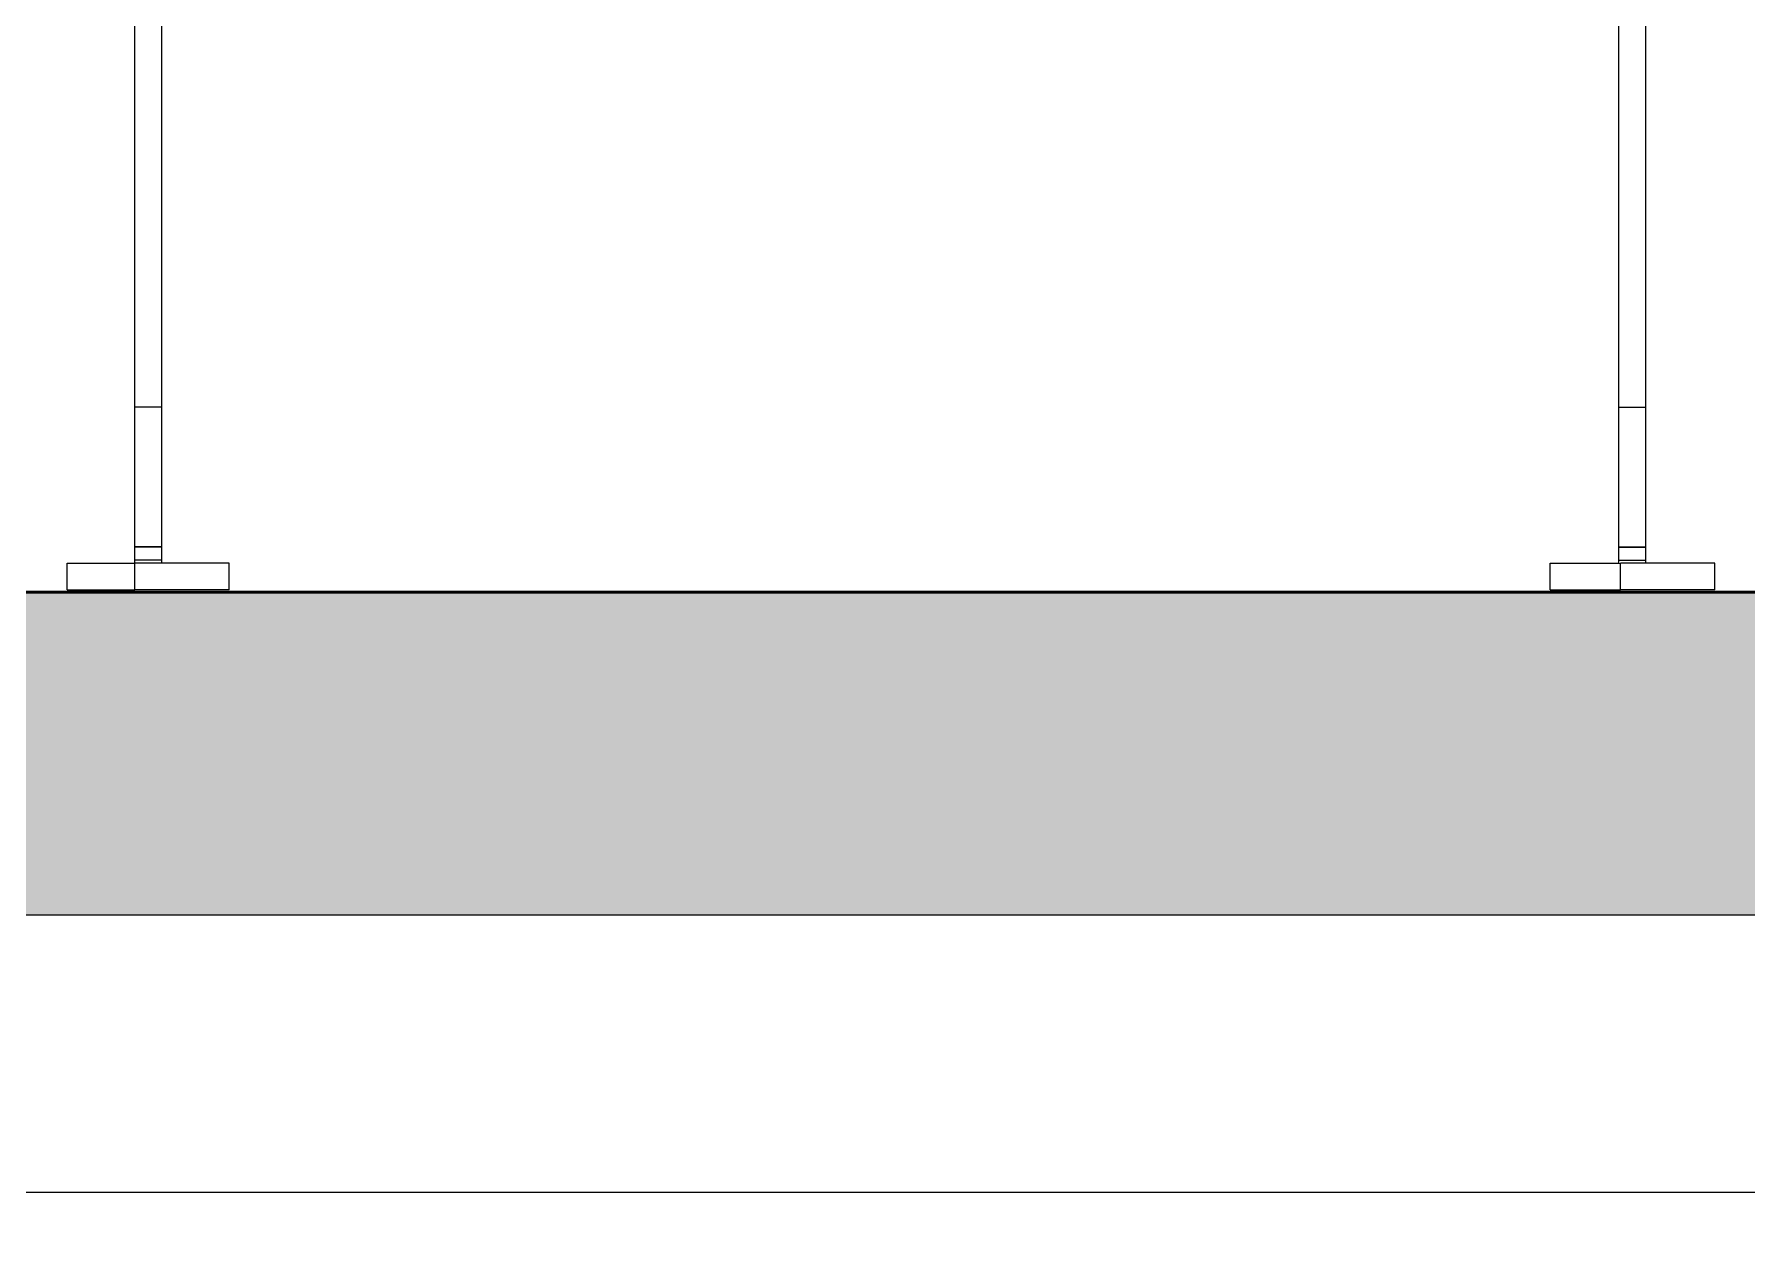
# Model space of a CAD drawing. Header units: millimetres. Extents: x -46169 to 237885, y -84465 to 18123.
# Drawn here: x 167535 to 168169, y -81191 to -80746 of the extents above; entities that cross this region are included whole.
import ezdxf

# ---------------------------------------------------------------- set-up
doc = ezdxf.new("R2010")
doc.units = ezdxf.units.MM
doc.header["$MEASUREMENT"] = 0
doc.linetypes.add('Wipeout_Contour', pattern=[1000, 0, -1000])
for name, color, linetype in [('New_A-20-M_Floor_Slab', 7, 'Continuous'), ('New_A-25-M_Wall_Int', 7, 'Continuous'), ('New_A-35-M_FFE_Fixed', 7, 'Continuous')]:
    doc.layers.add(name, color=color, linetype=linetype)
doc.layers.add('New_A-20-M_Floor_Slab_Pen_No__29', color=7, linetype='Continuous', lineweight=50, true_color=0x2a2a2a)
doc.layers.add('New_A-20-M_Floor_Slab_Pen_No__81', color=7, linetype='Continuous', lineweight=20, true_color=0x6a6a6a)
doc.layers.add('New_A-25-M_Wall_Int_Pen_No__87', color=8, linetype='Continuous', lineweight=20)
doc.layers.add('New_A-35-M_FFE_Fixed_Pen_No__1', color=7, linetype='Continuous', lineweight=13)

# ---------------------------------------------------------------- blocks, each defined once
blk = doc.blocks.new('Section Elem_131_3', base_point=(129666.67, -84332.61))
at = {"color": 254, "linetype": 'Wipeout_Contour', "lineweight": 0, "ltscale": 33598569.1956504}
blk.add_wipeout([(165097.11, -80735.11), (165025.43, -80735.11), (165025.43, -80783.86), (165090.14, -80783.86), (165090.14, -80952.86), (165025.43, -80952.86), (165025.43, -80953.11), (176113.28, -80953.11), (176113.28, -80784.11), (176177.99, -80784.11), (176177.99, -80735.11), (176107.11, -80735.11), (176107.11, -80952.36), (176072.11, -80952.36), (176072.11, -80942.36), (176097.11, -80942.36), (176097.11, -80735.11), (175832.11, -80735.11), (175832.11, -80952.36), (175797.11, -80952.36), (175797.11, -80942.36), (175822.11, -80942.36), (175822.11, -80735.11), (175282.11, -80735.11), (175282.11, -80942.36), (175307.61, -80942.36), (175307.61, -80952.36), (175246.61, -80952.36), (175246.61, -80942.36), (175272.11, -80942.36), (175272.11, -80735.11), (174732.11, -80735.11), (174732.11, -80942.36), (174757.11, -80942.36), (174757.11, -80952.36), (174696.61, -80952.36), (174696.61, -80942.36), (174722.11, -80942.36), (174722.11, -80735.11), (174182.11, -80735.11), (174182.11, -80942.36), (174207.11, -80942.36), (174207.11, -80952.36), (174146.61, -80952.36), (174146.61, -80942.36), (174172.11, -80942.36), (174172.11, -80735.11), (173632.11, -80735.11), (173632.11, -80942.36), (173657.11, -80942.36), (173657.11, -80952.36), (173596.61, -80952.36), (173596.61, -80942.36), (173622.11, -80942.36), (173622.11, -80735.11), (173082.11, -80735.11), (173082.11, -80942.36), (173107.11, -80942.36), (173107.11, -80952.36), (173046.61, -80952.36), (173046.61, -80942.36), (173072.11, -80942.36), (173072.11, -80735.11), (172532.11, -80735.11), (172532.11, -80942.36), (172557.11, -80942.36), (172557.11, -80952.36), (172497.11, -80952.36), (172497.11, -80942.36), (172522.11, -80942.36), (172522.11, -80735.11), (171982.11, -80735.11), (171982.11, -80942.36), (172007.61, -80942.36), (172007.61, -80952.36), (171946.61, -80952.36), (171946.61, -80942.36), (171972.11, -80942.36), (171972.11, -80735.11), (171432.11, -80735.11), (171432.11, -80942.36), (171457.11, -80942.36), (171457.11, -80952.36), (171397.11, -80952.36), (171397.11, -80942.36), (171422.11, -80942.36), (171422.11, -80735.11), (170882.11, -80735.11), (170882.11, -80942.36), (170907.61, -80942.36), (170907.61, -80952.36), (170846.61, -80952.36), (170846.61, -80942.36), (170872.11, -80942.36), (170872.11, -80735.11), (170332.11, -80735.11), (170332.11, -80942.36), (170357.11, -80942.36), (170357.11, -80952.36), (170297.11, -80952.36), (170297.11, -80942.36), (170322.11, -80942.36), (170322.11, -80735.11), (169782.11, -80735.11), (169782.11, -80942.36), (169807.61, -80942.36), (169807.61, -80952.36), (169746.61, -80952.36), (169746.61, -80942.36), (169772.11, -80942.36), (169772.11, -80735.11), (169232.11, -80735.11), (169232.11, -80942.36), (169257.11, -80942.36), (169257.11, -80952.36), (169196.61, -80952.36), (169196.61, -80942.36), (169222.11, -80942.36), (169222.11, -80735.11), (168682.11, -80735.11), (168682.11, -80942.36), (168707.11, -80942.36), (168707.11, -80952.36), (168647.11, -80952.36), (168647.11, -80942.36), (168672.11, -80942.36), (168672.11, -80735.11), (168132.11, -80735.11), (168132.11, -80942.36), (168157.61, -80942.36), (168157.61, -80952.36), (168096.61, -80952.36), (168096.61, -80942.36), (168122.11, -80942.36), (168122.11, -80735.11), (167582.11, -80735.11), (167582.11, -80942.36), (167607.11, -80942.36), (167607.11, -80952.36), (167547.11, -80952.36), (167547.11, -80942.36), (167572.11, -80942.36), (167572.11, -80735.11), (167032.11, -80735.11), (167032.11, -80942.36), (167057.61, -80942.36), (167057.61, -80952.36), (166996.61, -80952.36), (166996.61, -80942.36), (167022.11, -80942.36), (167022.11, -80735.11), (166482.11, -80735.11), (166482.11, -80942.36), (166507.11, -80942.36), (166507.11, -80952.36), (166447.11, -80952.36), (166447.11, -80942.36), (166472.11, -80942.36), (166472.11, -80735.11), (165932.11, -80735.11), (165932.11, -80942.36), (165957.61, -80942.36), (165957.61, -80952.36), (165896.61, -80952.36), (165896.61, -80942.36), (165922.11, -80942.36), (165922.11, -80735.11), (165382.11, -80735.11), (165382.11, -80942.36), (165407.11, -80942.36), (165407.11, -80952.36), (165372.11, -80952.36), (165372.11, -80735.11), (165107.11, -80735.11), (165107.11, -80942.36), (165132.11, -80942.36), (165132.11, -80952.36), (165097.11, -80952.36)], dxfattribs=at).dxf.layer = 'New_A-20-M_Floor_Slab'
blk = doc.blocks.new('Section Elem_152_3', base_point=(129666.67, -84332.61))
at = {"color": 254, "linetype": 'Wipeout_Contour', "lineweight": 0, "ltscale": 744332.198509}
blk.add_wipeout([(167582.11, -80904.95), (167582.11, -80895.1), (167572.11, -80895.1), (167572.11, -80904.95)], dxfattribs=at).dxf.layer = 'New_A-35-M_FFE_Fixed'
at = {"color": 254, "linetype": 'Wipeout_Contour', "lineweight": 0, "ltscale": 744351.497765}
blk.add_wipeout([(167547.11, -80952.36), (167572.11, -80952.36), (167572.11, -80942.36), (167547.11, -80942.36)], dxfattribs=at).dxf.layer = 'New_A-35-M_FFE_Fixed'
at = {"color": 254, "linetype": 'Wipeout_Contour', "lineweight": 0, "ltscale": 744396.454926}
blk.add_wipeout([(167572.11, -80937.2), (167582.11, -80937.2), (167582.11, -80936.74), (167572.11, -80936.74)], dxfattribs=at).dxf.layer = 'New_A-35-M_FFE_Fixed'
at = {"layer": 'New_A-35-M_FFE_Fixed_Pen_No__1', "linetype": 'Continuous'}
for q in [(167547.11, -80942.36), (167572.11, -80952.36)]:
    blk.add_line((167547.11, -80952.36), q, dxfattribs=at)
at = {"color": 254, "linetype": 'Wipeout_Contour', "lineweight": 0, "ltscale": 744314.550651}
blk.add_wipeout([(167572.11, -80884.65), (167572.11, -80895.1), (167582.11, -80895.1), (167582.11, -80884.65)], dxfattribs=at).dxf.layer = 'New_A-35-M_FFE_Fixed'
at = {"color": 254, "linetype": 'Wipeout_Contour', "lineweight": 0, "ltscale": 744348.532578}
blk.add_wipeout([(167572.11, -80913.88), (167582.11, -80913.88), (167582.11, -80904.95), (167572.11, -80904.95)], dxfattribs=at).dxf.layer = 'New_A-35-M_FFE_Fixed'
at = {"color": 254, "linetype": 'Wipeout_Contour', "lineweight": 0, "ltscale": 744397.397702}
blk.add_wipeout([(167572.11, -80937.2), (167572.11, -80937.82), (167582.11, -80937.82), (167582.11, -80937.2)], dxfattribs=at).dxf.layer = 'New_A-35-M_FFE_Fixed'
at = {"color": 254, "linetype": 'Wipeout_Contour', "lineweight": 0, "ltscale": 744363.030385}
blk.add_wipeout([(167572.11, -80921.62), (167582.11, -80921.62), (167582.11, -80913.88), (167572.11, -80913.88)], dxfattribs=at).dxf.layer = 'New_A-35-M_FFE_Fixed'
at = {"color": 254, "linetype": 'Wipeout_Contour', "lineweight": 0, "ltscale": 744400.00862}
blk.add_wipeout([(167572.11, -80939.44), (167582.11, -80939.44), (167582.11, -80938.58), (167572.11, -80938.58)], dxfattribs=at).dxf.layer = 'New_A-35-M_FFE_Fixed'
at = {"color": 254, "linetype": 'Wipeout_Contour', "lineweight": 0, "ltscale": 744375.228076}
blk.add_wipeout([(167572.11, -80927.91), (167582.11, -80927.91), (167582.11, -80921.62), (167572.11, -80921.62)], dxfattribs=at).dxf.layer = 'New_A-35-M_FFE_Fixed'
at = {"color": 254, "linetype": 'Wipeout_Contour', "lineweight": 0, "ltscale": 744398.597636}
blk.add_wipeout([(167572.11, -80937.82), (167572.11, -80938.58), (167582.11, -80938.58), (167582.11, -80937.82)], dxfattribs=at).dxf.layer = 'New_A-35-M_FFE_Fixed'
at = {"color": 254, "linetype": 'Wipeout_Contour', "lineweight": 0, "ltscale": 744382.118832}
blk.add_wipeout([(167572.11, -80927.91), (167572.11, -80929.54), (167582.11, -80929.54), (167582.11, -80927.91)], dxfattribs=at).dxf.layer = 'New_A-35-M_FFE_Fixed'
at = {"color": 254, "linetype": 'Wipeout_Contour', "lineweight": 0, "ltscale": 744395.805533}
blk.add_wipeout([(167572.11, -80936.74), (167582.11, -80936.74), (167582.11, -80936.45), (167572.11, -80936.45)], dxfattribs=at).dxf.layer = 'New_A-35-M_FFE_Fixed'
at = {"color": 254, "linetype": 'Wipeout_Contour', "lineweight": 0, "ltscale": 744401.576435}
blk.add_wipeout([(167572.11, -80940.38), (167582.11, -80940.38), (167582.11, -80939.44), (167572.11, -80939.44)], dxfattribs=at).dxf.layer = 'New_A-35-M_FFE_Fixed'
at = {"color": 254, "linetype": 'Wipeout_Contour', "lineweight": 0, "ltscale": 744394.556938}
blk.add_wipeout([(167572.11, -80935.4), (167572.11, -80936.36), (167582.11, -80936.36), (167582.11, -80935.4)], dxfattribs=at).dxf.layer = 'New_A-35-M_FFE_Fixed'
at = {"color": 254, "linetype": 'Wipeout_Contour', "lineweight": 0, "ltscale": 744404.959209}
blk.add_wipeout([(167572.11, -80941.36), (167572.11, -80942.36), (167582.11, -80942.36), (167582.11, -80941.36)], dxfattribs=at).dxf.layer = 'New_A-35-M_FFE_Fixed'
at = {"color": 254, "linetype": 'Wipeout_Contour', "lineweight": 0, "ltscale": 744395.474476}
blk.add_wipeout([(167572.11, -80936.45), (167582.11, -80936.45), (167582.11, -80936.36), (167572.11, -80936.36)], dxfattribs=at).dxf.layer = 'New_A-35-M_FFE_Fixed'
at = {"color": 254, "linetype": 'Wipeout_Contour', "lineweight": 0, "ltscale": 744403.240833}
blk.add_wipeout([(167572.11, -80941.36), (167582.11, -80941.36), (167582.11, -80940.38), (167572.11, -80940.38)], dxfattribs=at).dxf.layer = 'New_A-35-M_FFE_Fixed'
at = {"layer": 'New_A-35-M_FFE_Fixed_Pen_No__1', "linetype": 'Continuous'}
for p, q in [((167547.11, -80942.36), (167572.11, -80942.36)), ((167582.11, -80952.36), (167582.11, -80942.36))]:
    blk.add_line(p, q, dxfattribs=at)
at = {"color": 254, "linetype": 'Wipeout_Contour', "lineweight": 0, "ltscale": 744391.247745}
blk.add_wipeout([(167572.11, -80932.55), (167572.11, -80935.4), (167582.11, -80935.4), (167582.11, -80932.55)], dxfattribs=at).dxf.layer = 'New_A-35-M_FFE_Fixed'
blk = doc.blocks.new('Section Elem_153_3', base_point=(129666.67, -84332.61))
at = {"layer": 'New_A-35-M_FFE_Fixed_Pen_No__1', "linetype": 'Continuous'}
for p, q in [((167572.11, -80904.95), (167572.11, -80895.1)), ((167582.11, -80904.95), (167582.11, -80895.1)), ((167572.11, -80913.88), (167572.11, -80904.95)), ((167582.11, -80913.88), (167582.11, -80904.95)), ((167572.11, -80921.62), (167572.11, -80913.88)), ((167582.11, -80921.62), (167582.11, -80913.88)), ((167582.11, -80936.36), (167572.11, -80936.36)), ((167572.11, -80936.45), (167572.11, -80936.36)), ((167572.11, -80936.74), (167572.11, -80936.45)), ((167572.11, -80937.2), (167572.11, -80936.74)), ((167572.11, -80937.82), (167572.11, -80937.2)), ((167572.11, -80938.58), (167572.11, -80937.82)), ((167582.11, -80936.45), (167582.11, -80936.36)), ((167582.11, -80936.74), (167582.11, -80936.45)), ((167582.11, -80937.2), (167582.11, -80936.74)), ((167582.11, -80937.82), (167582.11, -80937.2)), ((167582.11, -80938.58), (167582.11, -80937.82)), ((168131.61, -80952.36), (168131.61, -80942.36))]:
    blk.add_line(p, q, dxfattribs=at)
at = {"color": 254, "linetype": 'Wipeout_Contour', "lineweight": 0, "ltscale": 744140.794122}
blk.add_wipeout([(167572.11, -80884.65), (167582.11, -80884.65), (167582.11, -80695.05), (167572.11, -80695.05)], dxfattribs=at).dxf.layer = 'New_A-35-M_FFE_Fixed'
at = {"color": 254, "linetype": 'Wipeout_Contour', "lineweight": 0, "ltscale": 746123.125569}
blk.add_wipeout([(168122.11, -80695.05), (168122.11, -80884.65), (168132.11, -80884.65), (168132.11, -80695.05)], dxfattribs=at).dxf.layer = 'New_A-35-M_FFE_Fixed'
at = {"color": 254, "linetype": 'Wipeout_Contour', "lineweight": 0, "ltscale": 744386.156295}
blk.add_wipeout([(167572.11, -80929.54), (167572.11, -80932.55), (167582.11, -80932.55), (167582.11, -80929.54)], dxfattribs=at).dxf.layer = 'New_A-35-M_FFE_Fixed'
at = {"color": 254, "linetype": 'Wipeout_Contour', "lineweight": 0, "ltscale": 744459.551962}
blk.add_wipeout([(167572.11, -80952.36), (167607.11, -80952.36), (167607.11, -80942.36), (167572.11, -80942.36)], dxfattribs=at).dxf.layer = 'New_A-35-M_FFE_Fixed'
at = {"color": 254, "linetype": 'Wipeout_Contour', "lineweight": 0, "ltscale": 746333.063305}
blk.add_wipeout([(168096.61, -80952.36), (168122.61, -80952.36), (168122.61, -80942.36), (168096.61, -80942.36)], dxfattribs=at).dxf.layer = 'New_A-35-M_FFE_Fixed'
at = {"color": 254, "linetype": 'Wipeout_Contour', "lineweight": 0, "ltscale": 746379.487105}
blk.add_wipeout([(168132.11, -80937.82), (168132.11, -80937.7), (168122.11, -80937.7), (168122.11, -80937.82)], dxfattribs=at).dxf.layer = 'New_A-35-M_FFE_Fixed'
at = {"layer": 'New_A-35-M_FFE_Fixed_Pen_No__1', "linetype": 'Continuous'}
for p, q in [((167572.11, -80884.65), (167572.11, -80651.97)), ((167582.11, -80884.65), (167582.11, -80651.97)), ((167582.11, -80884.65), (167572.11, -80884.65)), ((167572.11, -80895.1), (167572.11, -80884.65)), ((167582.11, -80895.1), (167582.11, -80884.65)), ((167572.11, -80927.91), (167572.11, -80921.62)), ((167582.11, -80927.91), (167582.11, -80921.62)), ((167572.11, -80932.55), (167572.11, -80927.91)), ((167582.11, -80932.55), (167582.11, -80927.91)), ((167572.11, -80935.4), (167572.11, -80932.55)), ((167572.11, -80936.36), (167572.11, -80935.4)), ((167582.11, -80935.4), (167582.11, -80932.55)), ((167582.11, -80936.36), (167582.11, -80935.4)), ((167572.11, -80939.44), (167572.11, -80938.58)), ((167572.11, -80940.38), (167572.11, -80939.44)), ((167572.11, -80941.36), (167572.11, -80940.38)), ((167582.11, -80941.36), (167572.11, -80941.36)), ((167572.11, -80942.36), (167572.11, -80941.36)), ((167572.11, -80952.36), (167572.11, -80942.36)), ((167607.11, -80942.36), (167572.11, -80942.36)), ((167582.11, -80939.44), (167582.11, -80938.58)), ((167582.11, -80940.38), (167582.11, -80939.44)), ((167582.11, -80941.36), (167582.11, -80940.38)), ((167582.11, -80942.36), (167582.11, -80941.36)), ((167607.11, -80952.36), (167607.11, -80942.36)), ((168096.61, -80942.36), (168122.61, -80942.36)), ((168096.61, -80952.36), (168096.61, -80942.36)), ((167607.11, -80952.36), (167572.11, -80952.36)), ((168096.61, -80952.36), (168122.61, -80952.36))]:
    blk.add_line(p, q, dxfattribs=at)
at = {"color": 254, "linetype": 'Wipeout_Contour', "lineweight": 0, "ltscale": 746376.7851}
blk.add_wipeout([(168132.11, -80936.36), (168132.11, -80936.05), (168122.11, -80936.05), (168122.11, -80936.36)], dxfattribs=at).dxf.layer = 'New_A-35-M_FFE_Fixed'
blk = doc.blocks.new('Section Elem_154_3', base_point=(129666.67, -84332.61))
at = {"color": 254, "linetype": 'Wipeout_Contour', "lineweight": 0, "ltscale": 746314.021612}
blk.add_wipeout([(168132.11, -80904.95), (168132.11, -80895.1), (168122.11, -80895.1), (168122.11, -80904.95)], dxfattribs=at).dxf.layer = 'New_A-35-M_FFE_Fixed'
at = {"color": 254, "linetype": 'Wipeout_Contour', "lineweight": 0, "ltscale": 746344.771617}
blk.add_wipeout([(168122.11, -80921.62), (168132.11, -80921.62), (168132.11, -80913.88), (168122.11, -80913.88)], dxfattribs=at).dxf.layer = 'New_A-35-M_FFE_Fixed'
at = {"color": 254, "linetype": 'Wipeout_Contour', "lineweight": 0, "ltscale": 746366.4189}
blk.add_wipeout([(168122.11, -80932.55), (168132.11, -80932.55), (168132.11, -80927.91), (168122.11, -80927.91)], dxfattribs=at).dxf.layer = 'New_A-35-M_FFE_Fixed'
at = {"color": 254, "linetype": 'Wipeout_Contour', "lineweight": 0, "ltscale": 746378.947435}
blk.add_wipeout([(168132.11, -80937.7), (168132.11, -80937.2), (168122.11, -80937.2), (168122.11, -80937.7)], dxfattribs=at).dxf.layer = 'New_A-35-M_FFE_Fixed'
at = {"color": 254, "linetype": 'Wipeout_Contour', "lineweight": 0, "ltscale": 746442.987035}
blk.add_wipeout([(168122.61, -80952.36), (168157.61, -80952.36), (168157.61, -80942.36), (168122.61, -80942.36)], dxfattribs=at).dxf.layer = 'New_A-35-M_FFE_Fixed'
at = {"layer": 'New_A-35-M_FFE_Fixed_Pen_No__1', "linetype": 'Continuous'}
for q in [(168157.61, -80942.36), (168122.61, -80952.36)]:
    blk.add_line((168157.61, -80952.36), q, dxfattribs=at)
at = {"color": 254, "linetype": 'Wipeout_Contour', "lineweight": 0, "ltscale": 746296.420617}
blk.add_wipeout([(168122.11, -80895.1), (168132.11, -80895.1), (168132.11, -80884.65), (168122.11, -80884.65)], dxfattribs=at).dxf.layer = 'New_A-35-M_FFE_Fixed'
at = {"color": 254, "linetype": 'Wipeout_Contour', "lineweight": 0, "ltscale": 746330.312306}
blk.add_wipeout([(168122.11, -80913.88), (168132.11, -80913.88), (168132.11, -80904.95), (168122.11, -80904.95)], dxfattribs=at).dxf.layer = 'New_A-35-M_FFE_Fixed'
at = {"color": 254, "linetype": 'Wipeout_Contour', "lineweight": 0, "ltscale": 746356.936921}
blk.add_wipeout([(168132.11, -80927.91), (168132.11, -80921.62), (168122.11, -80921.62), (168122.11, -80927.91)], dxfattribs=at).dxf.layer = 'New_A-35-M_FFE_Fixed'
at = {"color": 254, "linetype": 'Wipeout_Contour', "lineweight": 0, "ltscale": 746378.107411}
blk.add_wipeout([(168122.11, -80937.2), (168132.11, -80937.2), (168132.11, -80936.74), (168122.11, -80936.74)], dxfattribs=at).dxf.layer = 'New_A-35-M_FFE_Fixed'
at = {"layer": 'New_A-35-M_FFE_Fixed_Pen_No__1', "linetype": 'Continuous'}
for p, q in [((168122.11, -80884.65), (168122.11, -80651.97)), ((168132.11, -80884.65), (168132.11, -80651.97)), ((168122.11, -80895.1), (168122.11, -80884.65)), ((168122.11, -80884.65), (168132.11, -80884.65)), ((168132.11, -80895.1), (168132.11, -80884.65)), ((168122.11, -80904.95), (168122.11, -80895.1)), ((168132.11, -80904.95), (168132.11, -80895.1)), ((168122.11, -80913.88), (168122.11, -80904.95)), ((168132.11, -80913.88), (168132.11, -80904.95)), ((168122.11, -80921.62), (168122.11, -80913.88)), ((168132.11, -80921.62), (168132.11, -80913.88)), ((168122.11, -80927.91), (168122.11, -80921.62)), ((168132.11, -80927.91), (168132.11, -80921.62))]:
    blk.add_line(p, q, dxfattribs=at)
at = {"color": 254, "linetype": 'Wipeout_Contour', "lineweight": 0, "ltscale": 746380.244432}
blk.add_wipeout([(168132.11, -80938.58), (168132.11, -80937.82), (168122.11, -80937.82), (168122.11, -80938.58)], dxfattribs=at).dxf.layer = 'New_A-35-M_FFE_Fixed'
at = {"color": 254, "linetype": 'Wipeout_Contour', "lineweight": 0, "ltscale": 746377.459742}
blk.add_wipeout([(168122.11, -80936.74), (168132.11, -80936.74), (168132.11, -80936.45), (168122.11, -80936.45)], dxfattribs=at).dxf.layer = 'New_A-35-M_FFE_Fixed'
at = {"color": 254, "linetype": 'Wipeout_Contour', "lineweight": 0, "ltscale": 746372.914056}
blk.add_wipeout([(168122.11, -80932.55), (168122.11, -80935.4), (168132.11, -80935.4), (168132.11, -80932.55)], dxfattribs=at).dxf.layer = 'New_A-35-M_FFE_Fixed'
at = {"color": 254, "linetype": 'Wipeout_Contour', "lineweight": 0, "ltscale": 746381.65167}
blk.add_wipeout([(168122.11, -80939.44), (168132.11, -80939.44), (168132.11, -80938.58), (168122.11, -80938.58)], dxfattribs=at).dxf.layer = 'New_A-35-M_FFE_Fixed'
at = {"color": 254, "linetype": 'Wipeout_Contour', "lineweight": 0, "ltscale": 746375.953109}
blk.add_wipeout([(168132.11, -80936.05), (168132.11, -80935.4), (168122.11, -80935.4), (168122.11, -80936.05)], dxfattribs=at).dxf.layer = 'New_A-35-M_FFE_Fixed'
at = {"color": 254, "linetype": 'Wipeout_Contour', "lineweight": 0, "ltscale": 746383.215322}
blk.add_wipeout([(168122.11, -80940.38), (168132.11, -80940.38), (168132.11, -80939.44), (168122.11, -80939.44)], dxfattribs=at).dxf.layer = 'New_A-35-M_FFE_Fixed'
at = {"layer": 'New_A-35-M_FFE_Fixed_Pen_No__1', "linetype": 'Continuous'}
for p, q in [((168122.11, -80932.55), (168122.11, -80927.91)), ((168132.11, -80932.55), (168132.11, -80927.91))]:
    blk.add_line(p, q, dxfattribs=at)
at = {"color": 254, "linetype": 'Wipeout_Contour', "lineweight": 0, "ltscale": 746377.129564}
blk.add_wipeout([(168122.11, -80936.45), (168132.11, -80936.45), (168132.11, -80936.36), (168122.11, -80936.36)], dxfattribs=at).dxf.layer = 'New_A-35-M_FFE_Fixed'
at = {"color": 254, "linetype": 'Wipeout_Contour', "lineweight": 0, "ltscale": 746386.589115}
blk.add_wipeout([(168122.11, -80942.36), (168132.11, -80942.36), (168132.11, -80941.36), (168122.11, -80941.36)], dxfattribs=at).dxf.layer = 'New_A-35-M_FFE_Fixed'
at = {"layer": 'New_A-35-M_FFE_Fixed_Pen_No__1', "linetype": 'Continuous'}
for p, q in [((168122.11, -80935.4), (168122.11, -80932.55)), ((168122.11, -80936.36), (168122.11, -80935.4)), ((168132.11, -80935.4), (168132.11, -80932.55)), ((168132.11, -80936.36), (168132.11, -80935.4)), ((168122.11, -80936.45), (168122.11, -80936.36)), ((168122.11, -80936.36), (168132.11, -80936.36)), ((168122.11, -80936.74), (168122.11, -80936.45)), ((168122.11, -80937.2), (168122.11, -80936.74)), ((168132.11, -80936.45), (168132.11, -80936.36)), ((168132.11, -80936.74), (168132.11, -80936.45)), ((168132.11, -80937.2), (168132.11, -80936.74))]:
    blk.add_line(p, q, dxfattribs=at)
at = {"color": 254, "linetype": 'Wipeout_Contour', "lineweight": 0, "ltscale": 746384.875301}
blk.add_wipeout([(168122.11, -80941.36), (168132.11, -80941.36), (168132.11, -80940.38), (168122.11, -80940.38)], dxfattribs=at).dxf.layer = 'New_A-35-M_FFE_Fixed'
at = {"layer": 'New_A-35-M_FFE_Fixed_Pen_No__1', "linetype": 'Continuous'}
for p, q in [((168122.11, -80937.82), (168122.11, -80937.2)), ((168122.11, -80938.58), (168122.11, -80937.82)), ((168122.11, -80939.44), (168122.11, -80938.58)), ((168122.11, -80940.38), (168122.11, -80939.44)), ((168122.11, -80941.36), (168122.11, -80940.38)), ((168122.11, -80942.36), (168122.11, -80941.36)), ((168122.11, -80941.36), (168132.11, -80941.36)), ((168122.61, -80952.36), (168122.61, -80942.36)), ((168157.61, -80942.36), (168122.61, -80942.36)), ((168132.11, -80937.82), (168132.11, -80937.2)), ((168132.11, -80938.58), (168132.11, -80937.82)), ((168132.11, -80939.44), (168132.11, -80938.58)), ((168132.11, -80940.38), (168132.11, -80939.44)), ((168132.11, -80941.36), (168132.11, -80940.38)), ((168132.11, -80942.36), (168132.11, -80941.36))]:
    blk.add_line(p, q, dxfattribs=at)
blk = doc.blocks.new('Section Elem_176_3', base_point=(129666.67, -84332.61))
at = {"layer": 'New_A-20-M_Floor_Slab_Pen_No__81', "linetype": 'Continuous', "lineweight": 0, "true_color": 0x353535}
blk.add_hatch(color=250, dxfattribs=at).paths.add_polyline_path([(175986.32, -81073.11), (175986.32, -80953.11), (165217.1, -80953.11), (165217.1, -81073.11)])
at = {"layer": 'New_A-20-M_Floor_Slab_Pen_No__29', "linetype": 'Continuous'}
for p, q in [((175986.32, -80953.11), (165217.1, -80953.11)), ((175986.32, -81073.11), (165217.1, -81073.11))]:
    blk.add_line(p, q, dxfattribs=at)
blk = doc.blocks.new('Section Elem_199_3', base_point=(129666.67, -84332.61))
at = {"color": 254, "linetype": 'Wipeout_Contour', "lineweight": 0, "ltscale": 744700.17384}
blk.add_wipeout([(165437.12, -81190.61), (169642.63, -81190.61), (169642.63, -81175.61), (165437.12, -81175.61)], dxfattribs=at).dxf.layer = 'New_A-25-M_Wall_Int'
at = {"color": 254, "linetype": 'Wipeout_Contour', "lineweight": 0, "ltscale": 747084.16927}
blk.add_wipeout([(168494.99, -81073.11), (167970.44, -81073.11), (167970.44, -81175.61), (168494.99, -81175.61)], dxfattribs=at).dxf.layer = 'New_A-25-M_Wall_Int'
at = {"color": 254, "linetype": 'Wipeout_Contour', "lineweight": 0, "ltscale": 745196.499827}
blk.add_wipeout([(167446.84, -81073.11), (167446.84, -81175.61), (167970.44, -81175.61), (167970.44, -81073.11)], dxfattribs=at).dxf.layer = 'New_A-25-M_Wall_Int'
at = {"layer": 'New_A-25-M_Wall_Int_Pen_No__87', "linetype": 'Continuous'}
for p, q in [((167446.84, -81175.61), (167970.44, -81175.61)), ((167970.44, -81175.61), (168494.99, -81175.61))]:
    blk.add_line(p, q, dxfattribs=at)

msp = doc.modelspace()

# ---------------------------------------------------------------- block references
at = {"layer": 'New_A-20-M_Floor_Slab'}
msp.add_blockref('Section Elem_131_3', (129666.67, -84332.61), dxfattribs=at)

# ---------------------------------------------------------------- next in the draw order: block references
at = {"layer": 'New_A-35-M_FFE_Fixed'}
msp.add_blockref('Section Elem_152_3', (129666.67, -84332.61), dxfattribs=at)

# ---------------------------------------------------------------- next in the draw order: block references
msp.add_blockref('Section Elem_153_3', (129666.67, -84332.61), dxfattribs=at)

# ---------------------------------------------------------------- next in the draw order: block references
msp.add_blockref('Section Elem_154_3', (129666.67, -84332.61), dxfattribs=at)

# ---------------------------------------------------------------- next in the draw order: block references
at = {"layer": 'New_A-20-M_Floor_Slab'}
msp.add_blockref('Section Elem_176_3', (129666.67, -84332.61), dxfattribs=at)

# ---------------------------------------------------------------- next in the draw order: block references
at = {"layer": 'New_A-25-M_Wall_Int'}
msp.add_blockref('Section Elem_199_3', (129666.67, -84332.61), dxfattribs=at)

doc.saveas('drawing.dxf')
